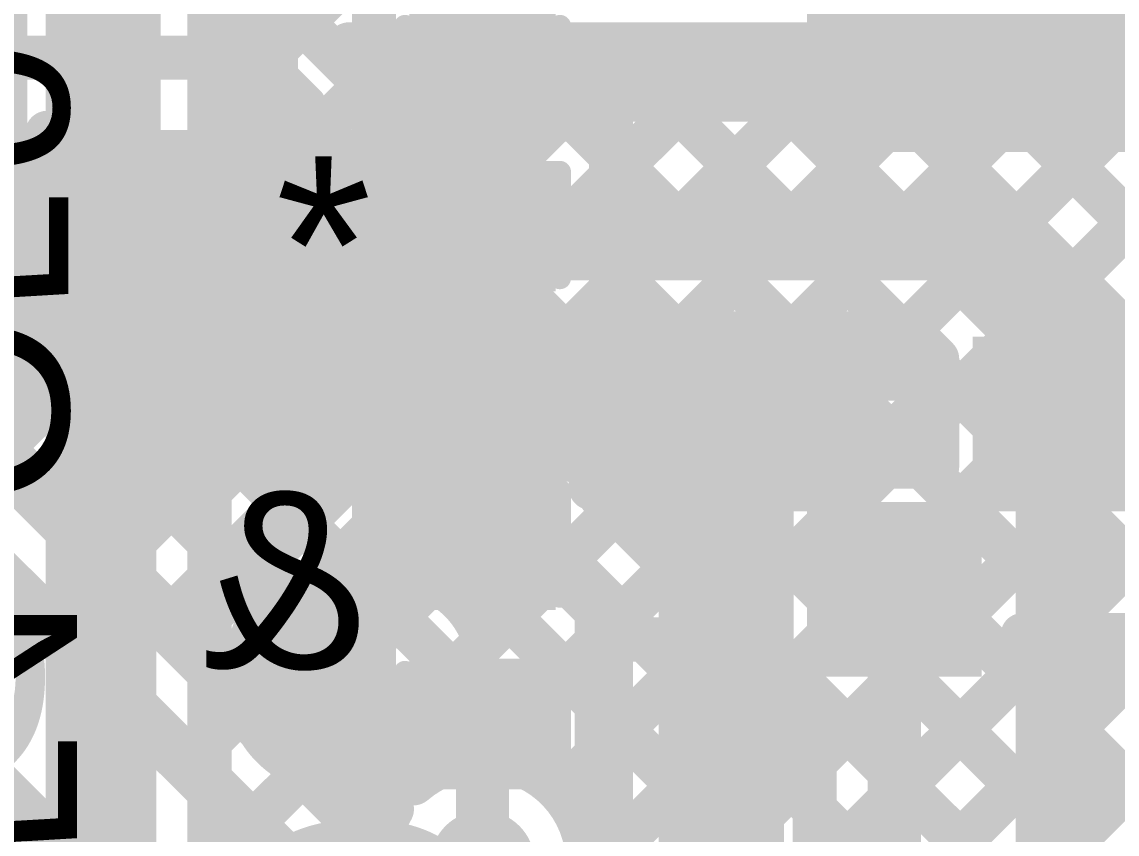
# Model space of a CAD drawing. Header units: millimetres. Extents: x -0.33 to 3.26, y -0.12 to 2.83.
# Drawn here: x 1.6651 to 1.9125, y 2.0845 to 2.2681 of the extents above; entities that cross this region are included whole.
import ezdxf

# ---------------------------------------------------------------- set-up
doc = ezdxf.new("R2010")
doc.units = ezdxf.units.MM
doc.header["$MEASUREMENT"] = 0
for name, color, linetype in [('BottomLayer', 5, 'Continuous'), ('BottomOverlay', 54, 'Continuous'), ('BottomPaste', 16, 'Continuous'), ('BottomSolder', 6, 'Continuous'), ('TopLayer', 1, 'Continuous'), ('TopOverlay', 2, 'Continuous'), ('TopPaste', 8, 'Continuous'), ('TopSolder', 216, 'Continuous')]:
    doc.layers.add(name, color=color, linetype=linetype)
doc.styles.add('Arial', font='', dxfattribs={"height": 0.2})
doc.styles.get('Arial').set_extended_font_data('Arial')

# ---------------------------------------------------------------- blocks, each defined once
blk = doc.blocks.new('R__0402_B_119')
at = {"layer": 'BottomLayer'}
for points in [[(-0.0095, 0.0125), (-0.0095, -0.0125), (-0.0275, -0.0125), (-0.0275, 0.0125)], [(0.0275, 0.0125), (0.0275, -0.0125), (0.0095, -0.0125), (0.0095, 0.0125)]]:
    blk.add_hatch(color=5, dxfattribs=at).paths.add_polyline_path(points)
at = {"layer": 'BottomPaste'}
for points in [[(-0.0095, 0.0125), (-0.0095, -0.0125), (-0.0275, -0.0125), (-0.0275, 0.0125)], [(0.0275, 0.0125), (0.0275, -0.0125), (0.0095, -0.0125), (0.0095, 0.0125)]]:
    blk.add_hatch(color=16, dxfattribs=at).paths.add_polyline_path(points)
at = {"layer": 'BottomSolder'}
for points in [[(-0.0055, 0.0165), (-0.0055, -0.0165), (-0.0315, -0.0165), (-0.0315, 0.0165)], [(0.0315, 0.0165), (0.0315, -0.0165), (0.0055, -0.0165), (0.0055, 0.0165)]]:
    blk.add_hatch(color=6, dxfattribs=at).paths.add_polyline_path(points)
at = {"layer": 'BottomOverlay', "const_width": 0.005}
for points in [[(-0.0325, 0.0175), (-0.0325, -0.0175)], [(-0.0325, 0.0175), (-0.0085, 0.0175)], [(0.0085, 0.0175), (0.0325, 0.0175)], [(0.0325, 0.0175), (0.0325, -0.0175)], [(-0.0325, -0.0175), (-0.0085, -0.0175)], [(0.0085, -0.0175), (0.0325, -0.0175)]]:
    blk.add_lwpolyline(points, dxfattribs=at)
at = {"layer": 'BottomOverlay', "const_width": 0.0025}
for points in [[(-0.03375, 0.0175, 1), (-0.03125, 0.0175, 1)], [(-0.03375, 0.0175, 1), (-0.03125, 0.0175, 1)], [(-0.00975, 0.0175, 1), (-0.00725, 0.0175, 1)], [(0.00725, 0.0175, 1), (0.00975, 0.0175, 1)], [(0.03125, 0.0175, 1), (0.03375, 0.0175, 1)], [(0.03125, 0.0175, 1), (0.03375, 0.0175, 1)], [(-0.03375, -0.0175, 1), (-0.03125, -0.0175, 1)], [(-0.03375, -0.0175, 1), (-0.03125, -0.0175, 1)], [(-0.00975, -0.0175, 1), (-0.00725, -0.0175, 1)], [(0.00725, -0.0175, 1), (0.00975, -0.0175, 1)], [(0.03125, -0.0175, 1), (0.03375, -0.0175, 1)], [(0.03125, -0.0175, 1), (0.03375, -0.0175, 1)]]:
    blk.add_lwpolyline(points, format="xyb", close=True, dxfattribs=at)
blk = doc.blocks.new('R__0402_B_123')
at = {"layer": 'BottomLayer'}
for points in [[(-0.0095, 0.0125), (-0.0095, -0.0125), (-0.0275, -0.0125), (-0.0275, 0.0125)], [(0.0275, 0.0125), (0.0275, -0.0125), (0.0095, -0.0125), (0.0095, 0.0125)]]:
    blk.add_hatch(color=5, dxfattribs=at).paths.add_polyline_path(points)
at = {"layer": 'BottomPaste'}
for points in [[(-0.0095, 0.0125), (-0.0095, -0.0125), (-0.0275, -0.0125), (-0.0275, 0.0125)], [(0.0275, 0.0125), (0.0275, -0.0125), (0.0095, -0.0125), (0.0095, 0.0125)]]:
    blk.add_hatch(color=16, dxfattribs=at).paths.add_polyline_path(points)
at = {"layer": 'BottomSolder'}
for points in [[(-0.0055, 0.0165), (-0.0055, -0.0165), (-0.0315, -0.0165), (-0.0315, 0.0165)], [(0.0315, 0.0165), (0.0315, -0.0165), (0.0055, -0.0165), (0.0055, 0.0165)]]:
    blk.add_hatch(color=6, dxfattribs=at).paths.add_polyline_path(points)
at = {"layer": 'BottomOverlay', "const_width": 0.005}
for points in [[(-0.0325, 0.0175), (-0.0085, 0.0175)], [(-0.0325, 0.0175), (-0.0325, -0.0175)], [(0.0085, 0.0175), (0.0325, 0.0175)], [(0.0325, 0.0175), (0.0325, -0.0175)], [(-0.0325, -0.0175), (-0.0085, -0.0175)], [(0.0085, -0.0175), (0.0325, -0.0175)]]:
    blk.add_lwpolyline(points, dxfattribs=at)
at = {"layer": 'BottomOverlay', "const_width": 0.0025}
for points in [[(-0.03375, 0.0175, 1), (-0.03125, 0.0175, 1)], [(-0.03375, 0.0175, 1), (-0.03125, 0.0175, 1)], [(-0.00975, 0.0175, 1), (-0.00725, 0.0175, 1)], [(0.00725, 0.0175, 1), (0.00975, 0.0175, 1)], [(0.03125, 0.0175, 1), (0.03375, 0.0175, 1)], [(0.03125, 0.0175, 1), (0.03375, 0.0175, 1)], [(-0.03375, -0.0175, 1), (-0.03125, -0.0175, 1)], [(-0.03375, -0.0175, 1), (-0.03125, -0.0175, 1)], [(-0.00975, -0.0175, 1), (-0.00725, -0.0175, 1)], [(0.00725, -0.0175, 1), (0.00975, -0.0175, 1)], [(0.03125, -0.0175, 1), (0.03375, -0.0175, 1)], [(0.03125, -0.0175, 1), (0.03375, -0.0175, 1)]]:
    blk.add_lwpolyline(points, format="xyb", close=True, dxfattribs=at)
blk = doc.blocks.new('SOT23_3_B_169')
at = {"layer": 'BottomLayer'}
for points in [[(-0.02166, 0.02657), (-0.05316, 0.02657), (-0.05316, 0.05807), (-0.02166, 0.05807)], [(0.05314, 0.02657), (0.02165, 0.02657), (0.02165, 0.05807), (0.05314, 0.05807)], [(0.01574, -0.05807), (-0.01575, -0.05807), (-0.01575, -0.02657), (0.01574, -0.02657)]]:
    blk.add_hatch(color=5, dxfattribs=at).paths.add_polyline_path(points)
at = {"layer": 'BottomPaste'}
for points in [[(-0.02166, 0.02657), (-0.05316, 0.02657), (-0.05316, 0.05807), (-0.02166, 0.05807)], [(0.05314, 0.02657), (0.02165, 0.02657), (0.02165, 0.05807), (0.05314, 0.05807)], [(0.01574, -0.05807), (-0.01575, -0.05807), (-0.01575, -0.02657), (0.01574, -0.02657)]]:
    blk.add_hatch(color=16, dxfattribs=at).paths.add_polyline_path(points)
at = {"layer": 'BottomSolder'}
for points in [[(-0.01766, 0.02257), (-0.05716, 0.02257), (-0.05716, 0.06207), (-0.01766, 0.06207)], [(0.05714, 0.02257), (0.01765, 0.02257), (0.01765, 0.06207), (0.05714, 0.06207)], [(0.01974, -0.06207), (-0.01975, -0.06207), (-0.01975, -0.02257), (0.01974, -0.02257)]]:
    blk.add_hatch(color=6, dxfattribs=at).paths.add_polyline_path(points)
at = {"layer": 'BottomOverlay'}
for points, const_width in [([(-0.06409, 0.068, 1), (-0.07393, 0.068, 1)], 0.00984), ([(-0.07639, 0.068, 1), (-0.07147, 0.068, 1)], 0.00492), ([(-0.06655, 0.068, 1), (-0.06162, 0.068, 1)], 0.00492), ([(-0.06651, 0.03, 1), (-0.06151, 0.03, 1)], 0.005), ([(-0.01351, 0.032, 1), (-0.00851, 0.032, 1)], 0.005), ([(0.00849, 0.032, 1), (0.01349, 0.032, 1)], 0.005), ([(0.06149, 0.03, 1), (0.06649, 0.03, 1)], 0.005), ([(-0.06651, -0.032, 1), (-0.06151, -0.032, 1)], 0.005), ([(-0.06651, -0.032, 1), (-0.06151, -0.032, 1)], 0.005), ([(-0.03151, -0.032, 1), (-0.02651, -0.032, 1)], 0.005), ([(0.02649, -0.031, 1), (0.03149, -0.031, 1)], 0.005), ([(0.06149, -0.031, 1), (0.06649, -0.031, 1)], 0.005), ([(0.06149, -0.031, 1), (0.06649, -0.031, 1)], 0.005)]:
    blk.add_lwpolyline(points, format="xyb", close=True, dxfattribs=dict(at, const_width=const_width))
at = {"layer": 'BottomOverlay', "const_width": 0.01}
for points in [[(-0.06401, 0.03), (-0.06401, -0.032)], [(0.01099, 0.032), (-0.01101, 0.032)], [(0.06399, 0.03), (0.06399, -0.031)], [(-0.02901, -0.032), (-0.06401, -0.032)], [(0.06399, -0.031), (0.02899, -0.031)]]:
    blk.add_lwpolyline(points, dxfattribs=at)
blk = doc.blocks.new('SOT23_3_B_173')
at = {"layer": 'BottomLayer'}
for points in [[(-0.02166, 0.02657), (-0.05316, 0.02657), (-0.05316, 0.05807), (-0.02166, 0.05807)], [(0.05314, 0.02657), (0.02165, 0.02657), (0.02165, 0.05807), (0.05314, 0.05807)], [(0.01574, -0.05807), (-0.01575, -0.05807), (-0.01575, -0.02657), (0.01574, -0.02657)]]:
    blk.add_hatch(color=5, dxfattribs=at).paths.add_polyline_path(points)
at = {"layer": 'BottomPaste'}
for points in [[(-0.02166, 0.02657), (-0.05316, 0.02657), (-0.05316, 0.05807), (-0.02166, 0.05807)], [(0.05314, 0.02657), (0.02165, 0.02657), (0.02165, 0.05807), (0.05314, 0.05807)], [(0.01574, -0.05807), (-0.01575, -0.05807), (-0.01575, -0.02657), (0.01574, -0.02657)]]:
    blk.add_hatch(color=16, dxfattribs=at).paths.add_polyline_path(points)
at = {"layer": 'BottomSolder'}
for points in [[(-0.01766, 0.02257), (-0.05716, 0.02257), (-0.05716, 0.06207), (-0.01766, 0.06207)], [(0.05714, 0.02257), (0.01765, 0.02257), (0.01765, 0.06207), (0.05714, 0.06207)], [(0.01974, -0.06207), (-0.01975, -0.06207), (-0.01975, -0.02257), (0.01974, -0.02257)]]:
    blk.add_hatch(color=6, dxfattribs=at).paths.add_polyline_path(points)
at = {"layer": 'BottomOverlay'}
for points, const_width in [([(-0.06409, 0.068, 1), (-0.07393, 0.068, 1)], 0.00984), ([(-0.07639, 0.068, 1), (-0.07147, 0.068, 1)], 0.00492), ([(-0.06655, 0.068, 1), (-0.06162, 0.068, 1)], 0.00492), ([(-0.06651, 0.03, 1), (-0.06151, 0.03, 1)], 0.005), ([(-0.01351, 0.032, 1), (-0.00851, 0.032, 1)], 0.005), ([(0.00849, 0.032, 1), (0.01349, 0.032, 1)], 0.005), ([(0.06149, 0.03, 1), (0.06649, 0.03, 1)], 0.005), ([(-0.06651, -0.032, 1), (-0.06151, -0.032, 1)], 0.005), ([(-0.06651, -0.032, 1), (-0.06151, -0.032, 1)], 0.005), ([(-0.03151, -0.032, 1), (-0.02651, -0.032, 1)], 0.005), ([(0.02649, -0.031, 1), (0.03149, -0.031, 1)], 0.005), ([(0.06149, -0.031, 1), (0.06649, -0.031, 1)], 0.005), ([(0.06149, -0.031, 1), (0.06649, -0.031, 1)], 0.005)]:
    blk.add_lwpolyline(points, format="xyb", close=True, dxfattribs=dict(at, const_width=const_width))
at = {"layer": 'BottomOverlay', "const_width": 0.01}
for points in [[(-0.06401, 0.03), (-0.06401, -0.032)], [(0.01099, 0.032), (-0.01101, 0.032)], [(0.06399, 0.03), (0.06399, -0.031)], [(-0.02901, -0.032), (-0.06401, -0.032)], [(0.06399, -0.031), (0.02899, -0.031)]]:
    blk.add_lwpolyline(points, dxfattribs=at)
blk = doc.blocks.new('SOT23_3_B_177')
at = {"layer": 'BottomLayer'}
for points in [[(-0.02166, 0.02657), (-0.05316, 0.02657), (-0.05316, 0.05807), (-0.02166, 0.05807)], [(0.05314, 0.02657), (0.02165, 0.02657), (0.02165, 0.05807), (0.05314, 0.05807)], [(0.01574, -0.05807), (-0.01575, -0.05807), (-0.01575, -0.02657), (0.01574, -0.02657)]]:
    blk.add_hatch(color=5, dxfattribs=at).paths.add_polyline_path(points)
at = {"layer": 'BottomPaste'}
for points in [[(-0.02166, 0.02657), (-0.05316, 0.02657), (-0.05316, 0.05807), (-0.02166, 0.05807)], [(0.05314, 0.02657), (0.02165, 0.02657), (0.02165, 0.05807), (0.05314, 0.05807)], [(0.01574, -0.05807), (-0.01575, -0.05807), (-0.01575, -0.02657), (0.01574, -0.02657)]]:
    blk.add_hatch(color=16, dxfattribs=at).paths.add_polyline_path(points)
at = {"layer": 'BottomSolder'}
for points in [[(-0.01766, 0.02257), (-0.05716, 0.02257), (-0.05716, 0.06207), (-0.01766, 0.06207)], [(0.05714, 0.02257), (0.01765, 0.02257), (0.01765, 0.06207), (0.05714, 0.06207)], [(0.01974, -0.06207), (-0.01975, -0.06207), (-0.01975, -0.02257), (0.01974, -0.02257)]]:
    blk.add_hatch(color=6, dxfattribs=at).paths.add_polyline_path(points)
at = {"layer": 'BottomOverlay'}
for points, const_width in [([(-0.06409, 0.068, 1), (-0.07393, 0.068, 1)], 0.00984), ([(-0.07639, 0.068, 1), (-0.07147, 0.068, 1)], 0.00492), ([(-0.06655, 0.068, 1), (-0.06162, 0.068, 1)], 0.00492), ([(-0.06651, 0.03, 1), (-0.06151, 0.03, 1)], 0.005), ([(-0.01351, 0.032, 1), (-0.00851, 0.032, 1)], 0.005), ([(0.00849, 0.032, 1), (0.01349, 0.032, 1)], 0.005), ([(0.06149, 0.03, 1), (0.06649, 0.03, 1)], 0.005), ([(-0.06651, -0.032, 1), (-0.06151, -0.032, 1)], 0.005), ([(-0.06651, -0.032, 1), (-0.06151, -0.032, 1)], 0.005), ([(-0.03151, -0.032, 1), (-0.02651, -0.032, 1)], 0.005), ([(0.02649, -0.031, 1), (0.03149, -0.031, 1)], 0.005), ([(0.06149, -0.031, 1), (0.06649, -0.031, 1)], 0.005), ([(0.06149, -0.031, 1), (0.06649, -0.031, 1)], 0.005)]:
    blk.add_lwpolyline(points, format="xyb", close=True, dxfattribs=dict(at, const_width=const_width))
at = {"layer": 'BottomOverlay', "const_width": 0.01}
for points in [[(-0.06401, 0.03), (-0.06401, -0.032)], [(0.01099, 0.032), (-0.01101, 0.032)], [(0.06399, 0.03), (0.06399, -0.031)], [(-0.02901, -0.032), (-0.06401, -0.032)], [(0.06399, -0.031), (0.02899, -0.031)]]:
    blk.add_lwpolyline(points, dxfattribs=at)
blk = doc.blocks.new('R__0402_B_222')
at = {"layer": 'BottomLayer'}
for points in [[(-0.0095, 0.0125), (-0.0095, -0.0125), (-0.0275, -0.0125), (-0.0275, 0.0125)], [(0.0275, 0.0125), (0.0275, -0.0125), (0.0095, -0.0125), (0.0095, 0.0125)]]:
    blk.add_hatch(color=5, dxfattribs=at).paths.add_polyline_path(points)
at = {"layer": 'BottomPaste'}
for points in [[(-0.0095, 0.0125), (-0.0095, -0.0125), (-0.0275, -0.0125), (-0.0275, 0.0125)], [(0.0275, 0.0125), (0.0275, -0.0125), (0.0095, -0.0125), (0.0095, 0.0125)]]:
    blk.add_hatch(color=16, dxfattribs=at).paths.add_polyline_path(points)
at = {"layer": 'BottomSolder'}
for points in [[(-0.0055, 0.0165), (-0.0055, -0.0165), (-0.0315, -0.0165), (-0.0315, 0.0165)], [(0.0315, 0.0165), (0.0315, -0.0165), (0.0055, -0.0165), (0.0055, 0.0165)]]:
    blk.add_hatch(color=6, dxfattribs=at).paths.add_polyline_path(points)
at = {"layer": 'BottomOverlay', "const_width": 0.005}
for points in [[(-0.0085, 0.0175), (-0.0325, 0.0175)], [(-0.0325, -0.0175), (-0.0325, 0.0175)], [(0.0325, 0.0175), (0.0085, 0.0175)], [(0.0325, -0.0175), (0.0325, 0.0175)], [(-0.0085, -0.0175), (-0.0325, -0.0175)], [(0.0325, -0.0175), (0.0085, -0.0175)]]:
    blk.add_lwpolyline(points, dxfattribs=at)
at = {"layer": 'BottomOverlay', "const_width": 0.0025}
for points in [[(-0.03375, 0.0175, 1), (-0.03125, 0.0175, 1)], [(-0.03375, 0.0175, 1), (-0.03125, 0.0175, 1)], [(-0.00975, 0.0175, 1), (-0.00725, 0.0175, 1)], [(0.00725, 0.0175, 1), (0.00975, 0.0175, 1)], [(0.03125, 0.0175, 1), (0.03375, 0.0175, 1)], [(0.03125, 0.0175, 1), (0.03375, 0.0175, 1)], [(-0.03375, -0.0175, 1), (-0.03125, -0.0175, 1)], [(-0.03375, -0.0175, 1), (-0.03125, -0.0175, 1)], [(-0.00975, -0.0175, 1), (-0.00725, -0.0175, 1)], [(0.00725, -0.0175, 1), (0.00975, -0.0175, 1)], [(0.03125, -0.0175, 1), (0.03375, -0.0175, 1)], [(0.03125, -0.0175, 1), (0.03375, -0.0175, 1)]]:
    blk.add_lwpolyline(points, format="xyb", close=True, dxfattribs=at)
blk = doc.blocks.new('LED_SMT_241')
at = {"layer": 'TopLayer'}
for points in [[(-0.06, 0.03), (-0.02, 0.03), (-0.02, -0.03), (-0.06, -0.03)], [(0.02, 0.03), (0.06, 0.03), (0.06, -0.03), (0.02, -0.03)]]:
    blk.add_hatch(color=1, dxfattribs=at).paths.add_polyline_path(points)
at = {"layer": 'TopOverlay'}
blk.add_hatch(color=2, dxfattribs=at).paths.add_polyline_path([(0.095, 0.037), (0.064, 0.037), (0.064, -0.037), (0.095, -0.037)])
at = {"layer": 'TopPaste'}
for points in [[(-0.06, 0.03), (-0.02, 0.03), (-0.02, -0.03), (-0.06, -0.03)], [(0.02, 0.03), (0.06, 0.03), (0.06, -0.03), (0.02, -0.03)]]:
    blk.add_hatch(color=8, dxfattribs=at).paths.add_polyline_path(points)
at = {"layer": 'TopSolder'}
for points in [[(-0.064, 0.034), (-0.016, 0.034), (-0.016, -0.034), (-0.064, -0.034)], [(0.016, 0.034), (0.064, 0.034), (0.064, -0.034), (0.016, -0.034)]]:
    blk.add_hatch(color=216, dxfattribs=at).paths.add_polyline_path(points)
at = {"layer": 'TopOverlay', "const_width": 0.005}
for points in [[(0.065, 0.035), (-0.065, 0.035)], [(-0.065, -0.035), (-0.065, 0.035)], [(0.065, -0.035), (0.065, 0.035)], [(0.065, -0.035), (-0.065, -0.035)]]:
    blk.add_lwpolyline(points, dxfattribs=at)
at = {"layer": 'TopOverlay', "const_width": 0.0025}
for points in [[(-0.06625, 0.035, 1), (-0.06375, 0.035, 1)], [(-0.06625, 0.035, 1), (-0.06375, 0.035, 1)], [(0.06375, 0.035, 1), (0.06625, 0.035, 1)], [(0.06375, 0.035, 1), (0.06625, 0.035, 1)], [(-0.06625, -0.035, 1), (-0.06375, -0.035, 1)], [(-0.06625, -0.035, 1), (-0.06375, -0.035, 1)], [(0.06375, -0.035, 1), (0.06625, -0.035, 1)], [(0.06375, -0.035, 1), (0.06625, -0.035, 1)]]:
    blk.add_lwpolyline(points, format="xyb", close=True, dxfattribs=at)
blk = doc.blocks.new('LED_SMT_242')
at = {"layer": 'TopLayer'}
for points in [[(-0.06, 0.03), (-0.02, 0.03), (-0.02, -0.03), (-0.06, -0.03)], [(0.02, 0.03), (0.06, 0.03), (0.06, -0.03), (0.02, -0.03)]]:
    blk.add_hatch(color=1, dxfattribs=at).paths.add_polyline_path(points)
at = {"layer": 'TopOverlay'}
blk.add_hatch(color=2, dxfattribs=at).paths.add_polyline_path([(0.095, 0.03699), (0.064, 0.03699), (0.064, -0.03701), (0.095, -0.03701)])
at = {"layer": 'TopPaste'}
for points in [[(-0.06, 0.03), (-0.02, 0.03), (-0.02, -0.03), (-0.06, -0.03)], [(0.02, 0.03), (0.06, 0.03), (0.06, -0.03), (0.02, -0.03)]]:
    blk.add_hatch(color=8, dxfattribs=at).paths.add_polyline_path(points)
at = {"layer": 'TopSolder'}
for points in [[(-0.064, 0.034), (-0.016, 0.034), (-0.016, -0.034), (-0.064, -0.034)], [(0.016, 0.034), (0.064, 0.034), (0.064, -0.034), (0.016, -0.034)]]:
    blk.add_hatch(color=216, dxfattribs=at).paths.add_polyline_path(points)
at = {"layer": 'TopOverlay', "const_width": 0.005}
for points in [[(0.065, 0.035), (-0.065, 0.035)], [(-0.065, -0.035), (-0.065, 0.035)], [(0.065, -0.035), (0.065, 0.035)], [(0.065, -0.035), (-0.065, -0.035)]]:
    blk.add_lwpolyline(points, dxfattribs=at)
at = {"layer": 'TopOverlay', "const_width": 0.0025}
for points in [[(-0.06625, 0.035, 1), (-0.06375, 0.035, 1)], [(-0.06625, 0.035, 1), (-0.06375, 0.035, 1)], [(0.06375, 0.035, 1), (0.06625, 0.035, 1)], [(0.06375, 0.035, 1), (0.06625, 0.035, 1)], [(-0.06625, -0.035, 1), (-0.06375, -0.035, 1)], [(-0.06625, -0.035, 1), (-0.06375, -0.035, 1)], [(0.06375, -0.035, 1), (0.06625, -0.035, 1)], [(0.06375, -0.035, 1), (0.06625, -0.035, 1)]]:
    blk.add_lwpolyline(points, format="xyb", close=True, dxfattribs=at)

msp = doc.modelspace()

# ---------------------------------------------------------------- hatches: boundary and pattern name
at = {"layer": 'BottomLayer'}
msp.add_hatch(color=5, dxfattribs=at).paths.add_polyline_path([(1.85219, 2.23867), (1.93019, 2.23867), (1.93019, 2.31167), (1.85219, 2.31167)])
h = msp.add_hatch(color=5, dxfattribs=at)
edge = h.paths.add_edge_path()
edge.add_arc((1.76917, 2.078), 0.01181, 0, 360)
at = {"layer": 'TopLayer'}
h = msp.add_hatch(color=1, dxfattribs=at)
edge = h.paths.add_edge_path()
edge.add_arc((1.76917, 2.078), 0.01181, 0, 360)

# ---------------------------------------------------------------- linework, layer by layer
at = {"layer": 'BottomLayer'}
for points, const_width in [([(1.715, 2.22), (1.715, 2.333)], 0.025), ([(1.683, 2.014), (1.683, 2.31975)], 0.025), ([(1.7075, 2.014), (1.7075, 2.31975)], 0.01), ([(1.7075, 2.28904), (1.74467, 2.25187)], 0.01), ([(1.7075, 2.2469), (1.74467, 2.28407)], 0.01), ([(1.74467, 2.24117), (1.74467, 2.27317)], 0.01), ([(1.76919, 2.25717), (1.88369, 2.25717)], 0.02), ([(1.7075, 2.26076), (1.74467, 2.22359)], 0.01), ([(1.7075, 2.21862), (1.74467, 2.25578)], 0.01), ([(1.74467, 2.23617), (1.74467, 2.24117)], 0.01), ([(1.74467, 2.23617), (1.74467, 2.24117)], 0.01), ([(1.74467, 2.19917), (1.74467, 2.23617)], 0.01), ([(1.7075, 2.23247), (1.7708, 2.16917)], 0.01), ([(1.715, 2.22), (1.75183, 2.18317)], 0.025), ([(1.7075, 2.19033), (1.74467, 2.2275)], 0.01), ([(1.76919, 2.21967), (1.76919, 2.22017)], 0.02), ([(1.76919, 2.21967), (1.87519, 2.21967)], 0.02), ([(1.87519, 2.21967), (1.8996, 2.19527)], 0.02), ([(1.7075, 2.20419), (1.74467, 2.16702)], 0.01), ([(1.7075, 2.16205), (1.74467, 2.19922)], 0.01), ([(1.74467, 2.19917), (1.7612, 2.19917)], 0.01), ([(1.8996, 2.17718), (1.8996, 2.19527)], 0.02), ([(1.7075, 2.13376), (1.77141, 2.19767)], 0.01), ([(1.76919, 2.19767), (1.86608, 2.19767)], 0.01), ([(1.77058, 2.19767), (1.83445, 2.13381)], 0.01), ([(1.77119, 2.16917), (1.79969, 2.19767)], 0.01), ([(1.79367, 2.16336), (1.82798, 2.19767)], 0.01), ([(1.79887, 2.19767), (1.83445, 2.16209)], 0.01), ([(1.80766, 2.14907), (1.85626, 2.19767)], 0.01), ([(1.82715, 2.19767), (1.85725, 2.16757)], 0.01), ([(1.85544, 2.19767), (1.87185, 2.18126)], 0.01), ([(1.86608, 2.19767), (1.87185, 2.1919)], 0.01), ([(1.87185, 2.16757), (1.87185, 2.1919)], 0.01), ([(1.75183, 2.18317), (1.76917, 2.18317)], 0.025), ([(1.76919, 2.18317), (1.81197, 2.18317)], 0.025), ([(1.81197, 2.18317), (1.82479, 2.17035)], 0.025), ([(1.85444, 2.16757), (1.87185, 2.18498)], 0.01), ([(1.8996, 2.05518), (1.8996, 2.17718)], 0.02), ([(1.82479, 2.05518), (1.82479, 2.17035)], 0.025), ([(1.7075, 2.1759), (1.74467, 2.13874)], 0.01), ([(1.74467, 2.16917), (1.79367, 2.16917)], 0.01), ([(1.74467, 2.13217), (1.74467, 2.16917)], 0.01), ([(1.79367, 2.16275), (1.79367, 2.16917)], 0.01), ([(1.83445, 2.16757), (1.87185, 2.16757)], 0.01), ([(1.83445, 2.11207), (1.83445, 2.16757)], 0.01), ([(1.79585, 2.16088), (1.8087, 2.14803)], 0.01), ([(1.7075, 2.14762), (1.74467, 2.11045)], 0.01), ([(1.76619, 2.14817), (1.76917, 2.14817)], 0.012), ([(1.76917, 2.14817), (1.7831, 2.14817)], 0.012), ([(1.7831, 2.14817), (1.796, 2.13527)], 0.012), ([(1.814, 2.12713), (1.83445, 2.14757)], 0.01), ([(1.7075, 2.10548), (1.74467, 2.14265)], 0.01), ([(1.796, 2.01927), (1.796, 2.13527)], 0.012), ([(1.814, 2.03017), (1.814, 2.13527)], 0.01), ([(1.8622, 2.02327), (1.8622, 2.133)], 0.012), ([(1.74467, 2.12717), (1.74467, 2.13217)], 0.01), ([(1.74467, 2.12717), (1.74467, 2.13217)], 0.01), ([(1.74467, 2.09017), (1.74467, 2.12717)], 0.01), ([(1.814, 2.12597), (1.8442, 2.09578)], 0.01), ([(1.7075, 2.11933), (1.74558, 2.08126)], 0.01), ([(1.814, 2.09884), (1.83445, 2.11929)], 0.01), ([(1.7075, 2.0772), (1.74467, 2.11436)], 0.01), ([(1.76917, 2.078), (1.76917, 2.11117)], 0.012), ([(1.83445, 2.11207), (1.8442, 2.11207)], 0.01), ([(1.8442, 2.03072), (1.8442, 2.11207)], 0.01), ([(1.814, 2.07056), (1.8442, 2.10075)], 0.01), ([(1.814, 2.09769), (1.8442, 2.06749)], 0.01), ([(1.7075, 2.09105), (1.778, 2.02055)], 0.01), ([(1.74467, 2.09017), (1.7487, 2.09017)], 0.01), ([(1.7075, 2.04891), (1.74862, 2.09003)], 0.01)]:
    msp.add_lwpolyline(points, dxfattribs=dict(at, const_width=const_width))
for points, const_width in [([(1.76419, 2.25717, 1), (1.77419, 2.25717, 1)], 0.01), ([(1.87869, 2.25717, 1), (1.88869, 2.25717, 1)], 0.01), ([(1.705, 2.26076, 1), (1.71, 2.26076, 1)], 0.005), ([(1.74217, 2.25578, 1), (1.74717, 2.25578, 1)], 0.005), ([(1.74217, 2.25187, 1), (1.74717, 2.25187, 1)], 0.005), ([(1.705, 2.2469, 1), (1.71, 2.2469, 1)], 0.005), ([(1.74217, 2.24117, 1), (1.74717, 2.24117, 1)], 0.005), ([(1.74217, 2.24117, 1), (1.74717, 2.24117, 1)], 0.005), ([(1.74217, 2.24117, 1), (1.74717, 2.24117, 1)], 0.005), ([(1.74217, 2.23617, 1), (1.74717, 2.23617, 1)], 0.005), ([(1.74217, 2.23617, 1), (1.74717, 2.23617, 1)], 0.005), ([(1.74217, 2.23617, 1), (1.74717, 2.23617, 1)], 0.005), ([(1.705, 2.23247, 1), (1.71, 2.23247, 1)], 0.005), ([(1.70875, 2.22, 1), (1.72125, 2.22, 1)], 0.0125), ([(1.70875, 2.22, 1), (1.72125, 2.22, 1)], 0.0125), ([(1.74217, 2.2275, 1), (1.74717, 2.2275, 1)], 0.005), ([(1.76419, 2.22017, 1), (1.77419, 2.22017, 1)], 0.01), ([(1.76419, 2.21967, 1), (1.77419, 2.21967, 1)], 0.01), ([(1.76419, 2.21967, 1), (1.77419, 2.21967, 1)], 0.01), ([(1.87019, 2.21967, 1), (1.88019, 2.21967, 1)], 0.01), ([(1.87019, 2.21967, 1), (1.88019, 2.21967, 1)], 0.01), ([(1.74217, 2.22359, 1), (1.74717, 2.22359, 1)], 0.005), ([(1.705, 2.21862, 1), (1.71, 2.21862, 1)], 0.005), ([(1.705, 2.20419, 1), (1.71, 2.20419, 1)], 0.005), ([(1.74217, 2.19922, 1), (1.74717, 2.19922, 1)], 0.005), ([(1.74217, 2.19917, 1), (1.74717, 2.19917, 1)], 0.005), ([(1.74217, 2.19917, 1), (1.74717, 2.19917, 1)], 0.005), ([(1.7587, 2.19917, 1), (1.7637, 2.19917, 1)], 0.005), ([(1.7587, 2.19917, 1), (1.7637, 2.19917, 1)], 0.005), ([(1.7587, 2.19917, 1), (1.7637, 2.19917, 1)], 0.005), ([(1.8946, 2.19527, 1), (1.9046, 2.19527, 1)], 0.01), ([(1.8946, 2.19527, 1), (1.9046, 2.19527, 1)], 0.01), ([(1.76669, 2.19767, 1), (1.77169, 2.19767, 1)], 0.005), ([(1.76669, 2.19767, 1), (1.77169, 2.19767, 1)], 0.005), ([(1.76669, 2.19767, 1), (1.77169, 2.19767, 1)], 0.005), ([(1.76808, 2.19767, 1), (1.77308, 2.19767, 1)], 0.005), ([(1.76891, 2.19767, 1), (1.77391, 2.19767, 1)], 0.005), ([(1.79637, 2.19767, 1), (1.80137, 2.19767, 1)], 0.005), ([(1.79719, 2.19767, 1), (1.80219, 2.19767, 1)], 0.005), ([(1.82465, 2.19767, 1), (1.82965, 2.19767, 1)], 0.005), ([(1.82548, 2.19767, 1), (1.83048, 2.19767, 1)], 0.005), ([(1.85294, 2.19767, 1), (1.85794, 2.19767, 1)], 0.005), ([(1.85376, 2.19767, 1), (1.85876, 2.19767, 1)], 0.005), ([(1.86358, 2.19767, 1), (1.86858, 2.19767, 1)], 0.005), ([(1.86358, 2.19767, 1), (1.86858, 2.19767, 1)], 0.005), ([(1.86935, 2.1919, 1), (1.87435, 2.1919, 1)], 0.005), ([(1.86935, 2.1919, 1), (1.87435, 2.1919, 1)], 0.005), ([(1.705, 2.19033, 1), (1.71, 2.19033, 1)], 0.005), ([(1.74558, 2.18317, 1), (1.75808, 2.18317, 1)], 0.0125), ([(1.74558, 2.18317, 1), (1.75808, 2.18317, 1)], 0.0125), ([(1.76292, 2.18317, 1), (1.77542, 2.18317, 1)], 0.0125), ([(1.76294, 2.18317, 1), (1.77544, 2.18317, 1)], 0.0125), ([(1.80572, 2.18317, 1), (1.81822, 2.18317, 1)], 0.0125), ([(1.80572, 2.18317, 1), (1.81822, 2.18317, 1)], 0.0125), ([(1.86935, 2.18498, 1), (1.87435, 2.18498, 1)], 0.005), ([(1.8946, 2.17718, 1), (1.9046, 2.17718, 1)], 0.01), ([(1.8946, 2.17718, 1), (1.9046, 2.17718, 1)], 0.01), ([(1.86935, 2.18126, 1), (1.87435, 2.18126, 1)], 0.005), ([(1.81854, 2.17035, 1), (1.83104, 2.17035, 1)], 0.0125), ([(1.81854, 2.17035, 1), (1.83104, 2.17035, 1)], 0.0125), ([(1.705, 2.1759, 1), (1.71, 2.1759, 1)], 0.005), ([(1.74217, 2.16917, 1), (1.74717, 2.16917, 1)], 0.005), ([(1.74217, 2.16917, 1), (1.74717, 2.16917, 1)], 0.005), ([(1.74217, 2.16702, 1), (1.74717, 2.16702, 1)], 0.005), ([(1.7683, 2.16917, 1), (1.7733, 2.16917, 1)], 0.005), ([(1.76869, 2.16917, 1), (1.77369, 2.16917, 1)], 0.005), ([(1.79117, 2.16917, 1), (1.79617, 2.16917, 1)], 0.005), ([(1.79117, 2.16917, 1), (1.79617, 2.16917, 1)], 0.005), ([(1.83195, 2.16757, 1), (1.83695, 2.16757, 1)], 0.005), ([(1.83195, 2.16757, 1), (1.83695, 2.16757, 1)], 0.005), ([(1.85194, 2.16757, 1), (1.85694, 2.16757, 1)], 0.005), ([(1.85475, 2.16757, 1), (1.85975, 2.16757, 1)], 0.005), ([(1.86935, 2.16757, 1), (1.87435, 2.16757, 1)], 0.005), ([(1.86935, 2.16757, 1), (1.87435, 2.16757, 1)], 0.005), ([(1.705, 2.16205, 1), (1.71, 2.16205, 1)], 0.005), ([(1.79117, 2.16336, 1), (1.79617, 2.16336, 1)], 0.005), ([(1.79117, 2.16275, 1), (1.79617, 2.16275, 1)], 0.005), ([(1.83195, 2.16209, 1), (1.83695, 2.16209, 1)], 0.005), ([(1.79335, 2.16088, 1), (1.79835, 2.16088, 1)], 0.005), ([(1.705, 2.14762, 1), (1.71, 2.14762, 1)], 0.005), ([(1.76319, 2.14817, 1), (1.76919, 2.14817, 1)], 0.006), ([(1.76617, 2.14817, 1), (1.77217, 2.14817, 1)], 0.006), ([(1.76617, 2.14817, 1), (1.77217, 2.14817, 1)], 0.006), ([(1.7801, 2.14817, 1), (1.7861, 2.14817, 1)], 0.006), ([(1.7801, 2.14817, 1), (1.7861, 2.14817, 1)], 0.006), ([(1.80516, 2.14907, 1), (1.81016, 2.14907, 1)], 0.005), ([(1.8062, 2.14803, 1), (1.8112, 2.14803, 1)], 0.005), ([(1.8062, 2.14803, 1), (1.8112, 2.14803, 1)], 0.005), ([(1.80623, 2.148, 1), (1.81123, 2.148, 1)], 0.005), ([(1.83195, 2.14757, 1), (1.83695, 2.14757, 1)], 0.005), ([(1.74217, 2.14265, 1), (1.74717, 2.14265, 1)], 0.005), ([(1.74217, 2.13874, 1), (1.74717, 2.13874, 1)], 0.005), ([(1.793, 2.13527, 1), (1.799, 2.13527, 1)], 0.006), ([(1.793, 2.13527, 1), (1.799, 2.13527, 1)], 0.006), ([(1.8115, 2.13527, 1), (1.8165, 2.13527, 1)], 0.005), ([(1.8115, 2.13527, 1), (1.8165, 2.13527, 1)], 0.005), ([(1.8115, 2.13527, 1), (1.8165, 2.13527, 1)], 0.005), ([(1.705, 2.13376, 1), (1.71, 2.13376, 1)], 0.005), ([(1.83195, 2.13381, 1), (1.83695, 2.13381, 1)], 0.005), ([(1.8592, 2.133, 1), (1.8652, 2.133, 1)], 0.006), ([(1.74217, 2.13217, 1), (1.74717, 2.13217, 1)], 0.005), ([(1.74217, 2.13217, 1), (1.74717, 2.13217, 1)], 0.005), ([(1.74217, 2.13217, 1), (1.74717, 2.13217, 1)], 0.005), ([(1.74217, 2.12717, 1), (1.74717, 2.12717, 1)], 0.005), ([(1.74217, 2.12717, 1), (1.74717, 2.12717, 1)], 0.005), ([(1.74217, 2.12717, 1), (1.74717, 2.12717, 1)], 0.005), ([(1.8115, 2.12713, 1), (1.8165, 2.12713, 1)], 0.005), ([(1.8115, 2.12597, 1), (1.8165, 2.12597, 1)], 0.005), ([(1.705, 2.11933, 1), (1.71, 2.11933, 1)], 0.005), ([(1.83195, 2.11929, 1), (1.83695, 2.11929, 1)], 0.005), ([(1.74217, 2.11436, 1), (1.74717, 2.11436, 1)], 0.005), ([(1.74217, 2.11045, 1), (1.74717, 2.11045, 1)], 0.005), ([(1.76617, 2.11117, 1), (1.77217, 2.11117, 1)], 0.006), ([(1.83195, 2.11207, 1), (1.83695, 2.11207, 1)], 0.005), ([(1.83195, 2.11207, 1), (1.83695, 2.11207, 1)], 0.005), ([(1.8417, 2.11207, 1), (1.8467, 2.11207, 1)], 0.005), ([(1.8417, 2.11207, 1), (1.8467, 2.11207, 1)], 0.005), ([(1.705, 2.10548, 1), (1.71, 2.10548, 1)], 0.005), ([(1.8417, 2.10075, 1), (1.8467, 2.10075, 1)], 0.005), ([(1.8115, 2.09884, 1), (1.8165, 2.09884, 1)], 0.005), ([(1.8115, 2.09769, 1), (1.8165, 2.09769, 1)], 0.005), ([(1.8417, 2.09578, 1), (1.8467, 2.09578, 1)], 0.005), ([(1.705, 2.09105, 1), (1.71, 2.09105, 1)], 0.005), ([(1.74217, 2.09017, 1), (1.74717, 2.09017, 1)], 0.005), ([(1.74217, 2.09017, 1), (1.74717, 2.09017, 1)], 0.005), ([(1.7462, 2.09017, 1), (1.7512, 2.09017, 1)], 0.005), ([(1.7462, 2.09017, 1), (1.7512, 2.09017, 1)], 0.005), ([(1.74612, 2.09003, 1), (1.75112, 2.09003, 1)], 0.005), ([(1.74308, 2.08126, 1), (1.74808, 2.08126, 1)], 0.005)]:
    msp.add_lwpolyline(points, format="xyb", close=True, dxfattribs=dict(at, const_width=const_width))
at = {"layer": 'BottomLayer', "const_width": 0.01}
for points in [[(1.76919, 2.19767, -0.093119), (1.7612, 2.19917)], [(1.76919, 2.19767, -0.093119), (1.7612, 2.19917)], [(1.8087, 2.14803, -0.199396), (1.814, 2.13527)], [(1.80873, 2.148, -0.198912), (1.814, 2.13527)], [(1.778, 2.05588, -0.716814), (1.7487, 2.09017)]]:
    msp.add_lwpolyline(points, format="xyb", dxfattribs=at)
at = {"layer": 'TopLayer'}
for points, const_width in [([(1.70958, 2.11887), (1.85371, 2.263)], 0.01), ([(1.72231, 2.10615), (1.87916, 2.263)], 0.01), ([(1.73761, 2.096), (1.90462, 2.263)], 0.01), ([(1.73904, 2.263), (2.79154, 2.263)], 0.01), ([(1.74461, 2.25573), (1.75188, 2.263)], 0.01), ([(1.74768, 2.263), (1.75903, 2.25165)], 0.01), ([(1.76599, 2.25165), (1.77734, 2.263)], 0.01), ([(1.76888, 2.10181), (1.93007, 2.263)], 0.01), ([(1.771, 2.2312), (1.8028, 2.263)], 0.01), ([(1.771, 2.20575), (1.82825, 2.263)], 0.01), ([(1.77314, 2.263), (2.08089, 1.95525)], 0.01), ([(1.78667, 2.09414), (1.95553, 2.263)], 0.01), ([(1.79859, 2.263), (2.08089, 1.9807)], 0.01), ([(1.82405, 2.263), (2.08089, 2.00616)], 0.01), ([(1.8495, 2.263), (1.981, 2.1315)], 0.01), ([(1.87496, 2.263), (1.981, 2.15696)], 0.01), ([(1.90042, 2.263), (1.957, 2.20642)], 0.01), ([(1.593, 2.26), (1.718, 2.26)], 0.01), ([(1.718, 2.26), (1.729, 2.249)], 0.01), ([(1.74579, 2.25165), (1.771, 2.25165)], 0.01), ([(1.771, 2.18765), (1.771, 2.25165)], 0.01), ([(1.729, 2.22), (1.729, 2.249)], 0.01), ([(1.67089, 2.23292), (1.68097, 2.243)], 0.01), ([(1.67089, 2.243), (1.687, 2.243)], 0.01), ([(1.67089, 2.18765), (1.67089, 2.243)], 0.01), ([(1.687, 2.18765), (1.687, 2.243)], 0.01), ([(1.771, 2.23968), (2.08089, 1.92979)], 0.01), ([(1.79276, 2.07477), (1.957, 2.23901)], 0.01), ([(1.67089, 2.23797), (1.687, 2.22186)], 0.01), ([(1.67089, 2.20746), (1.687, 2.22357)], 0.01), ([(1.771, 2.21422), (2.08089, 1.90434)], 0.01), ([(1.67089, 2.21251), (1.687, 2.1964)], 0.01), ([(1.76174, 2.0183), (1.957, 2.21356)], 0.01), ([(1.65867, 2.16979), (1.687, 2.19812)], 0.01), ([(1.64689, 2.18765), (1.67089, 2.18765)], 0.01), ([(1.6703, 2.18765), (1.75861, 2.09934)], 0.01), ([(1.6714, 2.15706), (1.70199, 2.18765)], 0.01), ([(1.68413, 2.14433), (1.72745, 2.18765)], 0.01), ([(1.687, 2.18765), (1.771, 2.18765)], 0.01), ([(1.69575, 2.18765), (1.8821, 2.0013)], 0.01), ([(1.69685, 2.1316), (1.7529, 2.18765)], 0.01), ([(1.72121, 2.18765), (1.87959, 2.02927)], 0.01), ([(1.74666, 2.18765), (1.8941, 2.04021)], 0.01), ([(1.771, 2.18877), (2.08089, 1.87888)], 0.01), ([(1.77447, 2.00557), (1.9579, 2.189)], 0.01), ([(1.78399, 1.98963), (1.981, 2.18665)], 0.01), ([(1.64689, 2.1856), (1.73649, 2.096)], 0.01), ([(1.64689, 2.18157), (1.73246, 2.096)], 0.01), ([(1.577, 2.179), (1.767, 1.989)], 0.01), ([(1.62889, 2.17411), (1.725, 2.078)], 0.012), ([(1.784, 1.96419), (1.981, 2.16119)], 0.01), ([(1.73246, 2.096), (1.75358, 2.096)], 0.01)]:
    msp.add_lwpolyline(points, dxfattribs=dict(at, const_width=const_width))
at = {"layer": 'TopLayer', "const_width": 0.005}
for points in [[(1.73654, 2.263, 1), (1.74154, 2.263, 1)], [(1.7385, 2.26104, 1), (1.7435, 2.26104, 1)], [(1.73852, 2.26102, 1), (1.74352, 2.26102, 1)], [(1.74518, 2.263, 1), (1.75018, 2.263, 1)], [(1.74938, 2.263, 1), (1.75438, 2.263, 1)], [(1.77064, 2.263, 1), (1.77564, 2.263, 1)], [(1.77484, 2.263, 1), (1.77984, 2.263, 1)], [(1.79609, 2.263, 1), (1.80109, 2.263, 1)], [(1.8003, 2.263, 1), (1.8053, 2.263, 1)], [(1.82155, 2.263, 1), (1.82655, 2.263, 1)], [(1.82575, 2.263, 1), (1.83075, 2.263, 1)], [(1.847, 2.263, 1), (1.852, 2.263, 1)], [(1.85121, 2.263, 1), (1.85621, 2.263, 1)], [(1.87246, 2.263, 1), (1.87746, 2.263, 1)], [(1.87666, 2.263, 1), (1.88166, 2.263, 1)], [(1.89792, 2.263, 1), (1.90292, 2.263, 1)], [(1.90212, 2.263, 1), (1.90712, 2.263, 1)], [(1.7155, 2.26, 1), (1.7205, 2.26, 1)], [(1.7155, 2.26, 1), (1.7205, 2.26, 1)], [(1.74211, 2.25573, 1), (1.74711, 2.25573, 1)], [(1.74329, 2.25165, 1), (1.74829, 2.25165, 1)], [(1.74329, 2.25165, 1), (1.74829, 2.25165, 1)], [(1.74329, 2.25165, 1), (1.74829, 2.25165, 1)], [(1.75653, 2.25165, 1), (1.76153, 2.25165, 1)], [(1.76349, 2.25165, 1), (1.76849, 2.25165, 1)], [(1.7685, 2.25165, 1), (1.7735, 2.25165, 1)], [(1.7685, 2.25165, 1), (1.7735, 2.25165, 1)], [(1.7265, 2.249, 1), (1.7315, 2.249, 1)], [(1.7265, 2.249, 1), (1.7315, 2.249, 1)], [(1.66839, 2.243, 1), (1.67339, 2.243, 1)], [(1.66839, 2.243, 1), (1.67339, 2.243, 1)], [(1.67847, 2.243, 1), (1.68347, 2.243, 1)], [(1.6845, 2.243, 1), (1.6895, 2.243, 1)], [(1.6845, 2.243, 1), (1.6895, 2.243, 1)], [(1.7685, 2.23968, 1), (1.7735, 2.23968, 1)], [(1.66839, 2.23797, 1), (1.67339, 2.23797, 1)], [(1.66839, 2.23292, 1), (1.67339, 2.23292, 1)], [(1.7685, 2.2312, 1), (1.7735, 2.2312, 1)], [(1.6845, 2.22357, 1), (1.6895, 2.22357, 1)], [(1.6845, 2.22186, 1), (1.6895, 2.22186, 1)], [(1.7265, 2.22, 1), (1.7315, 2.22, 1)], [(1.7685, 2.21422, 1), (1.7735, 2.21422, 1)], [(1.66839, 2.21251, 1), (1.67339, 2.21251, 1)], [(1.66839, 2.20746, 1), (1.67339, 2.20746, 1)], [(1.7685, 2.20575, 1), (1.7735, 2.20575, 1)], [(1.6845, 2.19812, 1), (1.6895, 2.19812, 1)], [(1.6845, 2.1964, 1), (1.6895, 2.1964, 1)], [(1.6678, 2.18765, 1), (1.6728, 2.18765, 1)], [(1.66839, 2.18765, 1), (1.67339, 2.18765, 1)], [(1.66839, 2.18765, 1), (1.67339, 2.18765, 1)], [(1.6845, 2.18765, 1), (1.6895, 2.18765, 1)], [(1.6845, 2.18765, 1), (1.6895, 2.18765, 1)], [(1.69325, 2.18765, 1), (1.69825, 2.18765, 1)], [(1.69949, 2.18765, 1), (1.70449, 2.18765, 1)], [(1.71871, 2.18765, 1), (1.72371, 2.18765, 1)], [(1.72495, 2.18765, 1), (1.72995, 2.18765, 1)], [(1.74416, 2.18765, 1), (1.74916, 2.18765, 1)], [(1.7504, 2.18765, 1), (1.7554, 2.18765, 1)], [(1.7685, 2.18877, 1), (1.7735, 2.18877, 1)], [(1.7685, 2.18765, 1), (1.7735, 2.18765, 1)], [(1.7685, 2.18765, 1), (1.7735, 2.18765, 1)], [(1.6689, 2.15706, 1), (1.6739, 2.15706, 1)], [(1.68163, 2.14433, 1), (1.68663, 2.14433, 1)], [(1.69435, 2.1316, 1), (1.69935, 2.1316, 1)], [(1.70708, 2.11887, 1), (1.71208, 2.11887, 1)], [(1.71981, 2.10615, 1), (1.72481, 2.10615, 1)], [(1.76638, 2.10181, 1), (1.77138, 2.10181, 1)], [(1.75611, 2.09934, 1), (1.76111, 2.09934, 1)], [(1.72996, 2.096, 1), (1.73496, 2.096, 1)], [(1.72996, 2.096, 1), (1.73496, 2.096, 1)], [(1.73399, 2.096, 1), (1.73899, 2.096, 1)], [(1.73511, 2.096, 1), (1.74011, 2.096, 1)], [(1.75108, 2.096, 1), (1.75608, 2.096, 1)], [(1.75108, 2.096, 1), (1.75608, 2.096, 1)], [(1.78417, 2.09414, 1), (1.78917, 2.09414, 1)]]:
    msp.add_lwpolyline(points, format="xyb", close=True, dxfattribs=at)
at = {"layer": 'TopLayer', "const_width": 0.01}
for points in [[(1.741, 2.26104, -0.158944), (1.74579, 2.25165)], [(1.74102, 2.26102, -0.158535), (1.74579, 2.25165)], [(1.75358, 2.096, -0.642551), (1.79298, 2.078)]]:
    msp.add_lwpolyline(points, format="xyb", dxfattribs=at)

# ---------------------------------------------------------------- block references
for name, p, rotation in [('SOT23_3_B_177', (1.86219, 2.3425), 180), ('LED_SMT_241', (1.62889, 2.25965), 270), ('LED_SMT_242', (1.729, 2.25965), 270), ('R__0402_B_123', (1.76917, 2.27567), 90), ('SOT23_3_B_173', (1.86219, 2.2195), 180), ('R__0402_B_222', (1.76917, 2.20167), 270), ('R__0402_B_119', (1.76917, 2.12967), 90), ('SOT23_3_B_169', (1.86219, 2.0975), 180)]:
    msp.add_blockref(name, p, dxfattribs=dict(rotation=rotation))

# ---------------------------------------------------------------- texts
at = {"layer": 'BottomOverlay', "style": 'Arial', "text_generation_flag": 2}
for s, rotation, p in [('Q50', 270, (1.63561, 2.1585)), ('*', 360, (1.74419, 2.19767)), ('&', 360, (1.74319, 2.122)), ('Q54', 270, (1.63761, 2.0355))]:
    msp.add_text(s, height=0.04, rotation=rotation, dxfattribs=at).set_placement(p)
at = {"layer": 'TopOverlay', "style": 'Arial'}
for s, p in [('CON_12', (1.60948, 2.1524)), ('CON_11', (1.71159, 2.1524))]:
    msp.add_text(s, height=0.06, rotation=270, dxfattribs=at).set_placement(p)

doc.saveas('drawing.dxf')
